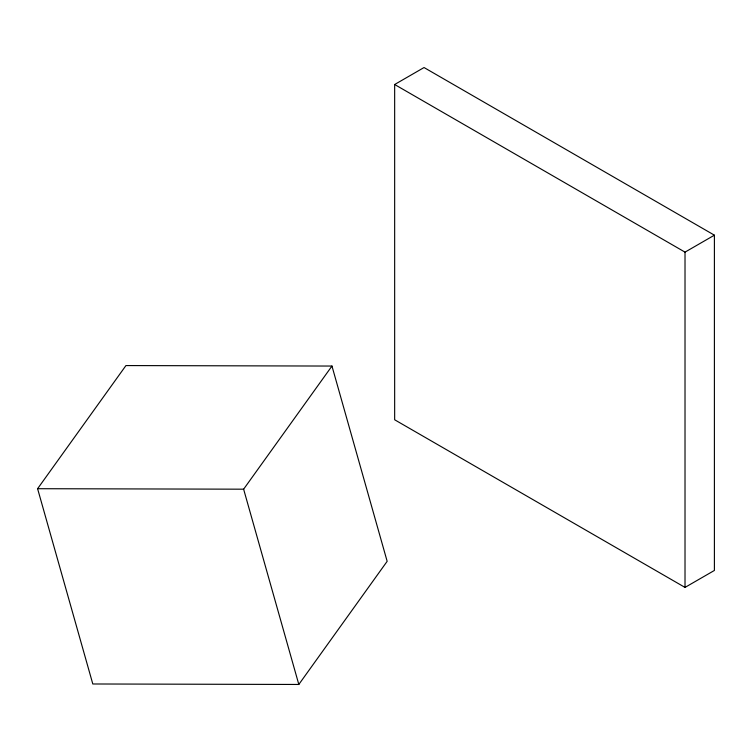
<?xml version="1.0" encoding="UTF-8"?>
<svg xmlns="http://www.w3.org/2000/svg" width="752" height="752" viewBox="0 0 752 752"><rect width="100%" height="100%" fill="white"/><g stroke="black" fill="none" stroke-linecap="round" stroke-linejoin="round"><path stroke-width="1.13" d="M37.6 488.706L125.941 365.566L331.961 366.055L387.158 561.321L298.817 684.461L92.806 683.982L37.6 488.706L243.62 489.185L331.961 366.055M394.659 84.506L424.043 67.539L714.4 235.179L714.4 570.448L685.016 587.415L394.659 419.776L394.659 84.506L685.016 252.136L714.4 235.179M243.62 489.185L298.817 684.461M685.016 252.136L685.016 587.415"/></g></svg>
